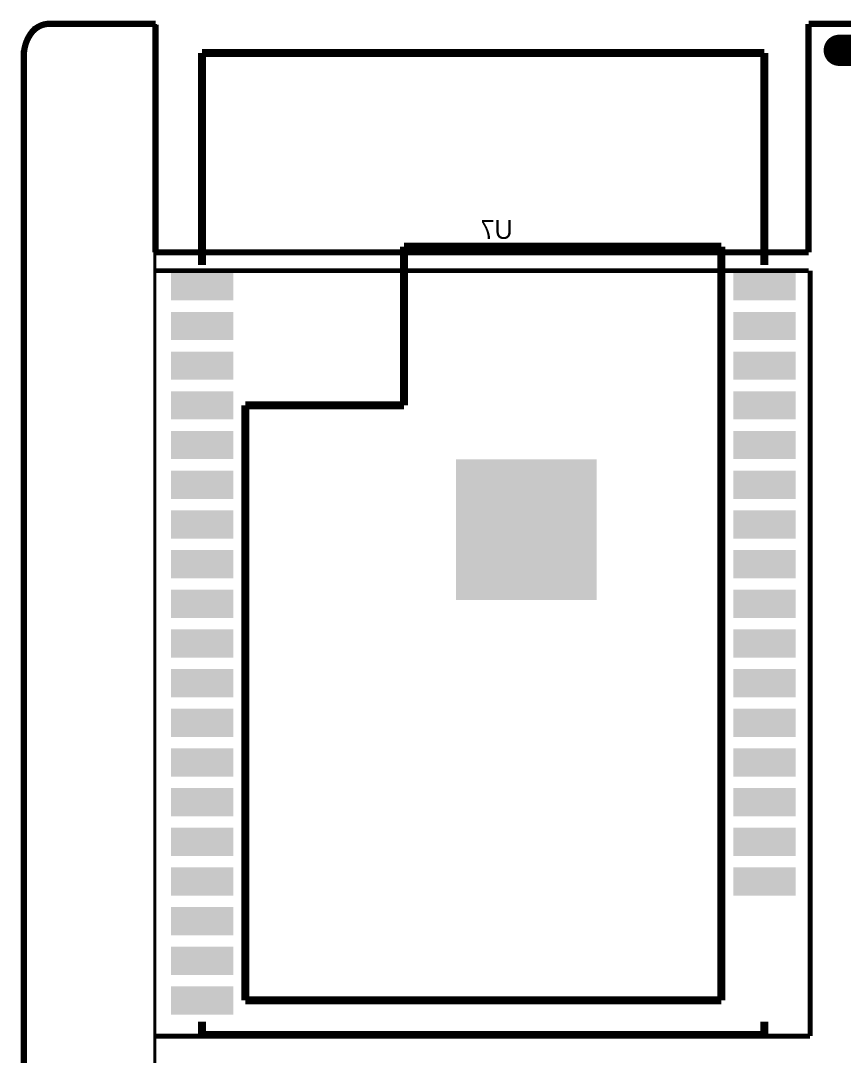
# Model space of a CAD drawing. Extents: x 882 to 2872, y 74 to 1007.
# Drawn here: x 2700.45 to 2726.81, y 334.77 to 367.92 of the extents above; entities that cross this region are included whole.
import ezdxf

# ---------------------------------------------------------------- set-up
doc = ezdxf.new("R2010")
doc.units = 0
doc.header["$MEASUREMENT"] = 0
doc.layers.add('BOTTOMOVERLAY', color=54, linetype='CONTINUOUS', lineweight=40)
doc.layers.add('KeepOutLayer', color=6, linetype='CONTINUOUS', lineweight=158)
doc.layers.add('BOTTOMPASTE', color=16, linetype='CONTINUOUS')

msp = doc.modelspace()

# ---------------------------------------------------------------- linework, layer by layer
at = {"layer": 'BOTTOMOVERLAY'}
for points, const_width in [([(2704.741, 304.7286), (2704.741, 367.8222)], 0.1), ([(2724.25661, 366.88479), (2706.25659, 366.88479)], 0.254), ([(2706.25659, 360.09595), (2706.25659, 366.88479)], 0.254), ([(2724.25661, 360.09595), (2724.25661, 366.88479)], 0.254), ([(2722.8766, 360.6848), (2712.7166, 360.6848)], 0.254), ([(2712.7166, 355.6048), (2712.7166, 360.6848)], 0.254), ([(2722.8766, 336.5548), (2722.8766, 360.6848)], 0.254), ([(2725.6706, 359.9228), (2704.7918, 359.9228)], 0.15), ([(2725.7214, 342.0158), (2725.7214, 359.9228)], 0.15), ([(2712.7166, 355.6048), (2707.6366, 355.6048)], 0.254), ([(2707.6366, 336.5548), (2707.6366, 355.6048)], 0.254), ([(2725.7214, 335.4118), (2725.7214, 342.0158)], 0.15), ([(2722.8766, 336.5548), (2707.6366, 336.5548)], 0.254), ([(2706.25659, 335.4548), (2706.25659, 335.87365)], 0.254), ([(2724.25661, 335.45478), (2724.25661, 335.87365)], 0.254), ([(2724.25661, 335.45478), (2706.25659, 335.4548)], 0.254), ([(2725.7214, 335.4118), (2704.741, 335.4118)], 0.15)]:
    msp.add_lwpolyline(points, dxfattribs=dict(at, const_width=const_width))
at = {"layer": 'BOTTOMPASTE', "const_width": 1}
msp.add_lwpolyline([(2727.45279, 366.97439), (2726.65279, 366.97439)], dxfattribs=at)
at = {"layer": 'BOTTOMPASTE', "const_width": 0.5}
msp.add_lwpolyline([(2726.65279, 366.72439, 1), (2726.65279, 367.22439, 1)], format="xyb", close=True, dxfattribs=at)
at = {"layer": 'BOTTOMPASTE'}
for points in [[(2705.25662, 358.96479), (2707.25662, 358.96479), (2705.25662, 359.86481), (2707.25662, 359.86481)], [(2723.25658, 358.96479), (2725.25658, 358.96479), (2723.25658, 359.86481), (2725.25658, 359.86481)], [(2705.25662, 357.69479), (2707.25662, 357.69479), (2705.25662, 358.59481), (2707.25662, 358.59481)], [(2723.25658, 357.69479), (2725.25658, 357.69479), (2723.25658, 358.59481), (2725.25658, 358.59481)], [(2705.25662, 356.42479), (2707.25662, 356.42479), (2705.25662, 357.32481), (2707.25662, 357.32481)], [(2723.25658, 356.42479), (2725.25658, 356.42479), (2723.25658, 357.32481), (2725.25658, 357.32481)], [(2705.25662, 355.15479), (2707.25662, 355.15479), (2705.25662, 356.05481), (2707.25662, 356.05481)], [(2723.25658, 355.15479), (2725.25658, 355.15479), (2723.25658, 356.05481), (2725.25658, 356.05481)], [(2705.25662, 353.88479), (2707.25662, 353.88479), (2705.25662, 354.78481), (2707.25662, 354.78481)], [(2723.25658, 353.88479), (2725.25658, 353.88479), (2723.25658, 354.78481), (2725.25658, 354.78481)], [(2714.38658, 349.37487), (2718.88658, 349.37487), (2714.38658, 353.87487), (2718.88658, 353.87487)], [(2705.25662, 352.61479), (2707.25662, 352.61479), (2705.25662, 353.51481), (2707.25662, 353.51481)], [(2723.25658, 352.61479), (2725.25658, 352.61479), (2723.25658, 353.51481), (2725.25658, 353.51481)], [(2705.25662, 351.34479), (2707.25662, 351.34479), (2705.25662, 352.24481), (2707.25662, 352.24481)], [(2723.25658, 351.34479), (2725.25658, 351.34479), (2723.25658, 352.24481), (2725.25658, 352.24481)], [(2705.25662, 350.07479), (2707.25662, 350.07479), (2705.25662, 350.97481), (2707.25662, 350.97481)], [(2723.25658, 350.07479), (2725.25658, 350.07479), (2723.25658, 350.97481), (2725.25658, 350.97481)], [(2705.25662, 348.80479), (2707.25662, 348.80479), (2705.25662, 349.70481), (2707.25662, 349.70481)], [(2723.25658, 348.80479), (2725.25658, 348.80479), (2723.25658, 349.70481), (2725.25658, 349.70481)], [(2705.25662, 347.53479), (2707.25662, 347.53479), (2705.25662, 348.43481), (2707.25662, 348.43481)], [(2723.25658, 347.53479), (2725.25658, 347.53479), (2723.25658, 348.43481), (2725.25658, 348.43481)], [(2705.25662, 346.26479), (2707.25662, 346.26479), (2705.25662, 347.16481), (2707.25662, 347.16481)], [(2723.25658, 346.26479), (2725.25658, 346.26479), (2723.25658, 347.16481), (2725.25658, 347.16481)], [(2705.25662, 344.99479), (2707.25662, 344.99479), (2705.25662, 345.89481), (2707.25662, 345.89481)], [(2723.25658, 344.99479), (2725.25658, 344.99479), (2723.25658, 345.89481), (2725.25658, 345.89481)], [(2705.25662, 343.72479), (2707.25662, 343.72479), (2705.25662, 344.62481), (2707.25662, 344.62481)], [(2723.25658, 343.72479), (2725.25658, 343.72479), (2723.25658, 344.62481), (2725.25658, 344.62481)], [(2705.25662, 342.45479), (2707.25662, 342.45479), (2705.25662, 343.35481), (2707.25662, 343.35481)], [(2723.25658, 342.45479), (2725.25658, 342.45479), (2723.25658, 343.35481), (2725.25658, 343.35481)], [(2705.25662, 341.18479), (2707.25662, 341.18479), (2705.25662, 342.08481), (2707.25662, 342.08481)], [(2723.25658, 341.18479), (2725.25658, 341.18479), (2723.25658, 342.08481), (2725.25658, 342.08481)], [(2705.25662, 339.91479), (2707.25662, 339.91479), (2705.25662, 340.81481), (2707.25662, 340.81481)], [(2723.25658, 339.91479), (2725.25658, 339.91479), (2723.25658, 340.81481), (2725.25658, 340.81481)], [(2705.25662, 338.64479), (2707.25662, 338.64479), (2705.25662, 339.54481), (2707.25662, 339.54481)], [(2705.25662, 337.37479), (2707.25662, 337.37479), (2705.25662, 338.27481), (2707.25662, 338.27481)], [(2705.25662, 336.10479), (2707.25662, 336.10479), (2705.25662, 337.00481), (2707.25662, 337.00481)]]:
    msp.add_solid(points, dxfattribs=at)
at = {"layer": 'KeepOutLayer', "const_width": 0.2}
for points in [[(2700.55, 366.8062, -0.198912), (2700.9056, 367.66469)], [(2700.87223, 367.619, -0.198912), (2701.3628, 367.8222)]]:
    msp.add_lwpolyline(points, format="xyb", dxfattribs=at)
at = {"layer": 'KeepOutLayer', "const_width": 0.1}
for points in [[(2700.87223, 367.569, 1), (2700.87223, 367.669, 1)], [(2700.9056, 367.61469, 1), (2700.9056, 367.71469, 1)], [(2701.3628, 367.7722, 1), (2701.3628, 367.8722, 1)], [(2700.55, 366.7562, 1), (2700.55, 366.8562, 1)]]:
    msp.add_lwpolyline(points, format="xyb", close=True, dxfattribs=at)
at = {"layer": 'KeepOutLayer'}
for points, const_width in [([(2704.7664, 367.8222), (2701.3628, 367.8222)], 0.2), ([(2704.7664, 360.507), (2704.7664, 367.7968)], 0.2), ([(2704.7664, 367.7968), (2704.7664, 367.8222)], 0.1), ([(2763.82065, 367.82011), (2725.6706, 367.82011)], 0.2), ([(2725.6706, 360.507), (2725.6706, 367.82011)], 0.2), ([(2700.55, 366.5014), (2700.55, 366.9637)], 0.2), ([(2700.55, 345.5718), (2700.55, 366.5014)], 0.2), ([(2725.6706, 360.507), (2704.7664, 360.507)], 0.2), ([(2700.55, 305.85597), (2700.55, 345.775)], 0.2)]:
    msp.add_lwpolyline(points, dxfattribs=dict(at, const_width=const_width))

# ---------------------------------------------------------------- texts
at = {"layer": 'BOTTOMOVERLAY', "text_generation_flag": 2}
msp.add_text('U7', height=0.599999, dxfattribs=at).set_placement((2716.1964, 360.9388))

doc.saveas('drawing.dxf')
